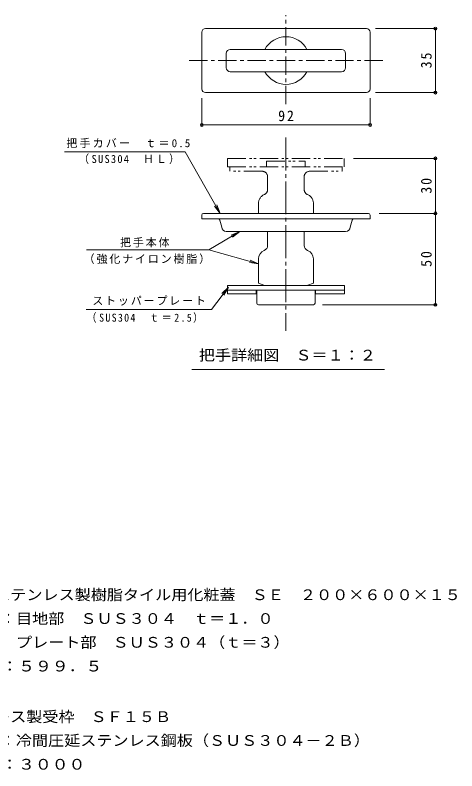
# Model space of a CAD drawing. Units: millimetres on the paper, enlarged 2 times, with parts at other scales. Extents: x -298 to 313, y -274 to 245.
# Drawn here: x 71.3 to 312.9, y -167.8 to 245.3 of the extents above; entities that cross this region are included whole.
import ezdxf
from ezdxf.enums import TextEntityAlignment as Align

# ---------------------------------------------------------------- set-up
doc = ezdxf.new("R2010")
doc.units = ezdxf.units.MM
doc.header["$LTSCALE"] = 2
doc.header["$PDMODE"] = 32
doc.header["$PDSIZE"] = 1.6
for name, pattern in [('CHAIN1', [8, 5, -1, 1, -1]), ('CHAIN2', [12, 9, -1, 1, -1]), ('DOUBLE_CHAIN1', [8.8, 5, -1, 0.6, -0.6, 0.6, -1])]:
    doc.linetypes.add(name, pattern=pattern)
for name, color, linetype, lineweight in [('C-0', 3, 'Continuous', 9), ('C-4', 7, 'Continuous', 9), ('D-5', 7, 'Continuous', 9)]:
    doc.layers.add(name, color=color, linetype=linetype, lineweight=lineweight)
doc.styles.add('ＭＳ ゴシック', font='')
doc.styles.get('ＭＳ ゴシック').set_extended_font_data('MS Gothic')

msp = doc.modelspace()

# ---------------------------------------------------------------- linework, layer by layer
at = {"layer": 'C-0', "linetype": 'CHAIN1'}
for p, q in [((219.381, 196.617), (219.381, 245.253)), ((166.413, 220.418), (272.663, 220.418))]:
    msp.add_line(p, q, dxfattribs=at)
at = {"layer": 'C-0'}
for p, q in [((173.381, 204.918), (173.381, 235.918)), ((263.381, 237.918), (175.381, 237.918)), ((265.381, 204.918), (265.381, 235.918)), ((186.781, 216.518), (186.781, 224.318)), ((249.781, 226.518), (188.981, 226.518)), ((251.981, 216.518), (251.981, 224.318)), ((249.781, 214.318), (188.981, 214.318)), ((175.381, 202.918), (263.381, 202.918)), ((264.481, 136.918), (174.281, 136.918)), ((173.381, 136.018), (173.381, 133.918)), ((173.381, 133.918), (265.381, 133.918)), ((183.191, 133.196), (184.281, 129.418)), ((255.571, 133.196), (254.481, 129.418)), ((265.381, 136.018), (265.381, 133.918)), ((251.981, 126.918), (186.781, 126.918)), ((209.381, 119.418), (209.381, 126.918)), ((229.381, 119.418), (229.381, 126.918)), ((204.381, 112.018), (204.381, 98.818)), ((234.381, 112.002), (234.381, 98.818)), ((187.381, 97.418), (251.381, 97.418)), ((187.381, 97.418), (187.381, 92.918)), ((204.381, 98.818), (207.381, 97.718)), ((207.381, 97.718), (207.381, 97.418)), ((234.381, 98.818), (231.381, 97.718)), ((231.381, 97.718), (231.381, 97.418)), ((251.381, 97.418), (251.381, 92.918)), ((187.381, 94.918), (251.381, 94.918)), ((187.381, 92.918), (203.131, 92.918)), ((203.131, 94.918), (203.131, 92.918)), ((203.381, 87.918), (203.381, 94.918)), ((235.381, 87.918), (235.381, 94.918)), ((235.631, 94.918), (235.631, 92.918)), ((235.631, 92.918), (251.381, 92.918)), ((234.381, 86.918), (204.381, 86.918))]:
    msp.add_line(p, q, dxfattribs=at)
at = {"layer": 'C-0', "linetype": 'CHAIN2'}
msp.add_line((219.381, 178.387), (219.381, 72.802), dxfattribs=at)
at = {"layer": 'C-0', "linetype": 'DOUBLE_CHAIN1'}
for p, q in [((187.481, 166.918), (251.281, 166.918)), ((187.481, 166.918), (187.481, 162.418)), ((208.781, 165.418), (229.981, 165.418)), ((208.781, 165.418), (208.781, 162.418)), ((229.981, 165.418), (229.981, 162.418)), ((251.281, 166.918), (251.281, 162.418)), ((187.481, 162.418), (251.281, 162.418)), ((188.681, 162.418), (188.681, 159.918)), ((250.081, 162.418), (250.081, 159.918)), ((206.381, 159.918), (188.681, 159.918)), ((232.381, 159.918), (250.081, 159.918)), ((209.381, 149.918), (209.381, 156.918)), ((229.381, 149.918), (229.381, 156.918)), ((204.381, 142.518), (204.381, 136.918)), ((234.381, 142.502), (234.381, 136.918))]:
    msp.add_line(p, q, dxfattribs=at)
at = {"layer": 'C-0'}
for centre, radius, start, end in [((175.381, 235.918), 2, 90, 180), ((263.381, 235.918), 2, 0, 90), ((219.381, 220.418), 13, 27.9843, 152.0157), ((188.981, 224.318), 2.2, 90, 180), ((249.781, 224.318), 2.2, 0, 90), ((188.981, 216.518), 2.2, 180, 270), ((249.781, 216.518), 2.2, 270, 0), ((219.381, 220.418), 13, 207.9843, 332.0157), ((175.381, 204.918), 2, 180, 270), ((263.381, 204.918), 2, 270, 0), ((174.281, 136.018), 0.9, 90, 180), ((264.481, 136.018), 0.9, 0, 90), ((182.23, 132.918), 1, 16.1012, 90), ((256.532, 132.918), 1, 90, 163.8988), ((186.781, 129.418), 2.5, 180, 270), ((251.981, 129.418), 2.5, 270, 0), ((209.381, 112.002), 5, 112.02434, 180), ((206.381, 119.418), 3, 292.02405, 0), ((232.381, 119.418), 3, 180, 247.97595), ((229.381, 112.002), 5, 0, 67.97566), ((204.381, 87.918), 1, 180, 270), ((234.381, 87.918), 1, 270, 0)]:
    msp.add_arc(centre, radius, start, end, dxfattribs=at)
at = {"layer": 'C-0', "linetype": 'DOUBLE_CHAIN1'}
for centre, radius, start, end in [((206.381, 156.918), 3, 0, 90), ((232.381, 156.918), 3, 90, 180), ((206.381, 149.918), 3, 292.02405, 0), ((232.381, 149.918), 3, 180, 247.97595), ((209.381, 142.502), 5, 112.02371, 180), ((229.381, 142.502), 5, 0, 67.97629)]:
    msp.add_arc(centre, radius, start, end, dxfattribs=at)
at = {"layer": 'C-4'}
for p, q in [((268.381, 237.918), (301.721, 237.918)), ((301.121, 202.918), (301.121, 237.918)), ((268.381, 202.918), (301.721, 202.918)), ((173.381, 199.918), (173.381, 184.616)), ((265.381, 199.918), (265.381, 184.616)), ((173.381, 185.216), (265.381, 185.216)), ((98.339, 170.628), (164.319, 170.628)), ((256.281, 166.918), (301.721, 166.918)), ((301.121, 86.918), (301.121, 166.918)), ((183.395, 136.918), (181.522, 141.554)), ((270.381, 136.918), (301.721, 136.918)), ((194.112, 126.918), (189.509, 124.965)), ((110.364, 116.976), (177.23, 116.976)), ((204.381, 109.323), (199.787, 111.296)), ((187.927, 96.596), (184.416, 93.036)), ((239.381, 86.918), (301.721, 86.918)), ((110.104, 84.45), (178.738, 84.45)), ((273.237, 51.543), (167.942, 51.543))]:
    msp.add_line(p, q, dxfattribs=at)
for points in [[(164.319, 170.628), (183.395, 136.918), (180.386, 140.911)], [(177.23, 116.976), (194.112, 126.918), (190.172, 123.84)], [(177.23, 116.976), (204.381, 109.323), (199.432, 110.04)], [(178.738, 84.45), (187.927, 96.596), (185.457, 92.249)]]:
    msp.add_lwpolyline(points, dxfattribs=at)
for p in [(301.121, 237.918), (301.121, 202.918), (173.381, 185.216), (265.381, 185.216), (301.121, 166.918), (301.121, 136.918), (301.121, 86.918)]:
    msp.add_point(p, dxfattribs=at)

# ---------------------------------------------------------------- texts
at = {"layer": 'C-4', "color": 2, "style": 'ＭＳ ゴシック', "width": 1.1}
msp.add_text('把手詳細図\u3000Ｓ＝１：２', height=5.865, dxfattribs=at).set_placement((171.793, 54.737), align=Align.BOTTOM_LEFT)
at = {"layer": 'C-4', "color": 2, "char_height": 5.865, "attachment_point": 7, "rotation": 90, "style": 'ＭＳ ゴシック'}
for s, insert in [('\\T1.27;\\W0.95;35', (299.121, 216.168)), ('\\T1.27;\\W0.95;30', (299.121, 147.668)), ('\\T1.27;\\W0.95;50', (299.121, 107.668))]:
    msp.add_mtext(s, dxfattribs=dict(at, insert=insert))
at = {"layer": 'C-4', "color": 2, "insert": (215.131, 187.216), "char_height": 5.865, "attachment_point": 7, "style": 'ＭＳ ゴシック'}
msp.add_mtext('\\T1.27;\\W0.95;92', dxfattribs=at)
at = {"layer": 'C-4', "char_height": 4.399, "attachment_point": 7, "style": 'ＭＳ ゴシック'}
for s, insert in [('\\T1.2;把手カバー\u3000ｔ＝0.5', (99.304, 172.582)), ('\\T1.24;\\W0.95;（SUS304\u3000ＨＬ）', (106.053, 163.844)), ('\\T1.17;把手本体', (128.652, 118.286)), ('\\T1.17;（強化ナイロン樹脂）', (108.774, 109.242)), ('\\T1.17;ストッパープレート', (113.479, 86.504)), ('\\T1.27;\\W0.9;（SUS304\u3000ｔ＝2.5）', (110.398, 77.127))]:
    msp.add_mtext(s, dxfattribs=dict(at, insert=insert))
at = {"layer": 'D-5', "color": 2, "style": 'ＭＳ ゴシック'}
for s, width, p in [('オールステンレス製樹脂タイル用化粧蓋\u3000ＳＥ\u3000２００×６００×１５', 1.1, (33.469, -76.196)), ('材質：目地部\u3000ＳＵＳ３０４\u3000ｔ＝１．０', 1.1, (45.412, -89.196)), ('\u3000\u3000\u3000プレート部\u3000ＳＵＳ３０４（ｔ＝３）', 1.1, (45.412, -102.196)), ('定尺：５９９．５', 1.15, (45.412, -115.196)), ('ステンレス製受枠\u3000ＳＦ１５Ｂ', 1.1, (33.38, -142.838)), ('材質：冷間圧延ステンレス鋼板（ＳＵＳ３０４－２Ｂ）', 1.1, (45.322, -155.838)), ('定尺：３０００', 1.15, (45.322, -168.838))]:
    msp.add_text(s, height=5.865, dxfattribs=dict(at, width=width)).set_placement(p, align=Align.BOTTOM_LEFT)

doc.saveas('drawing.dxf')
